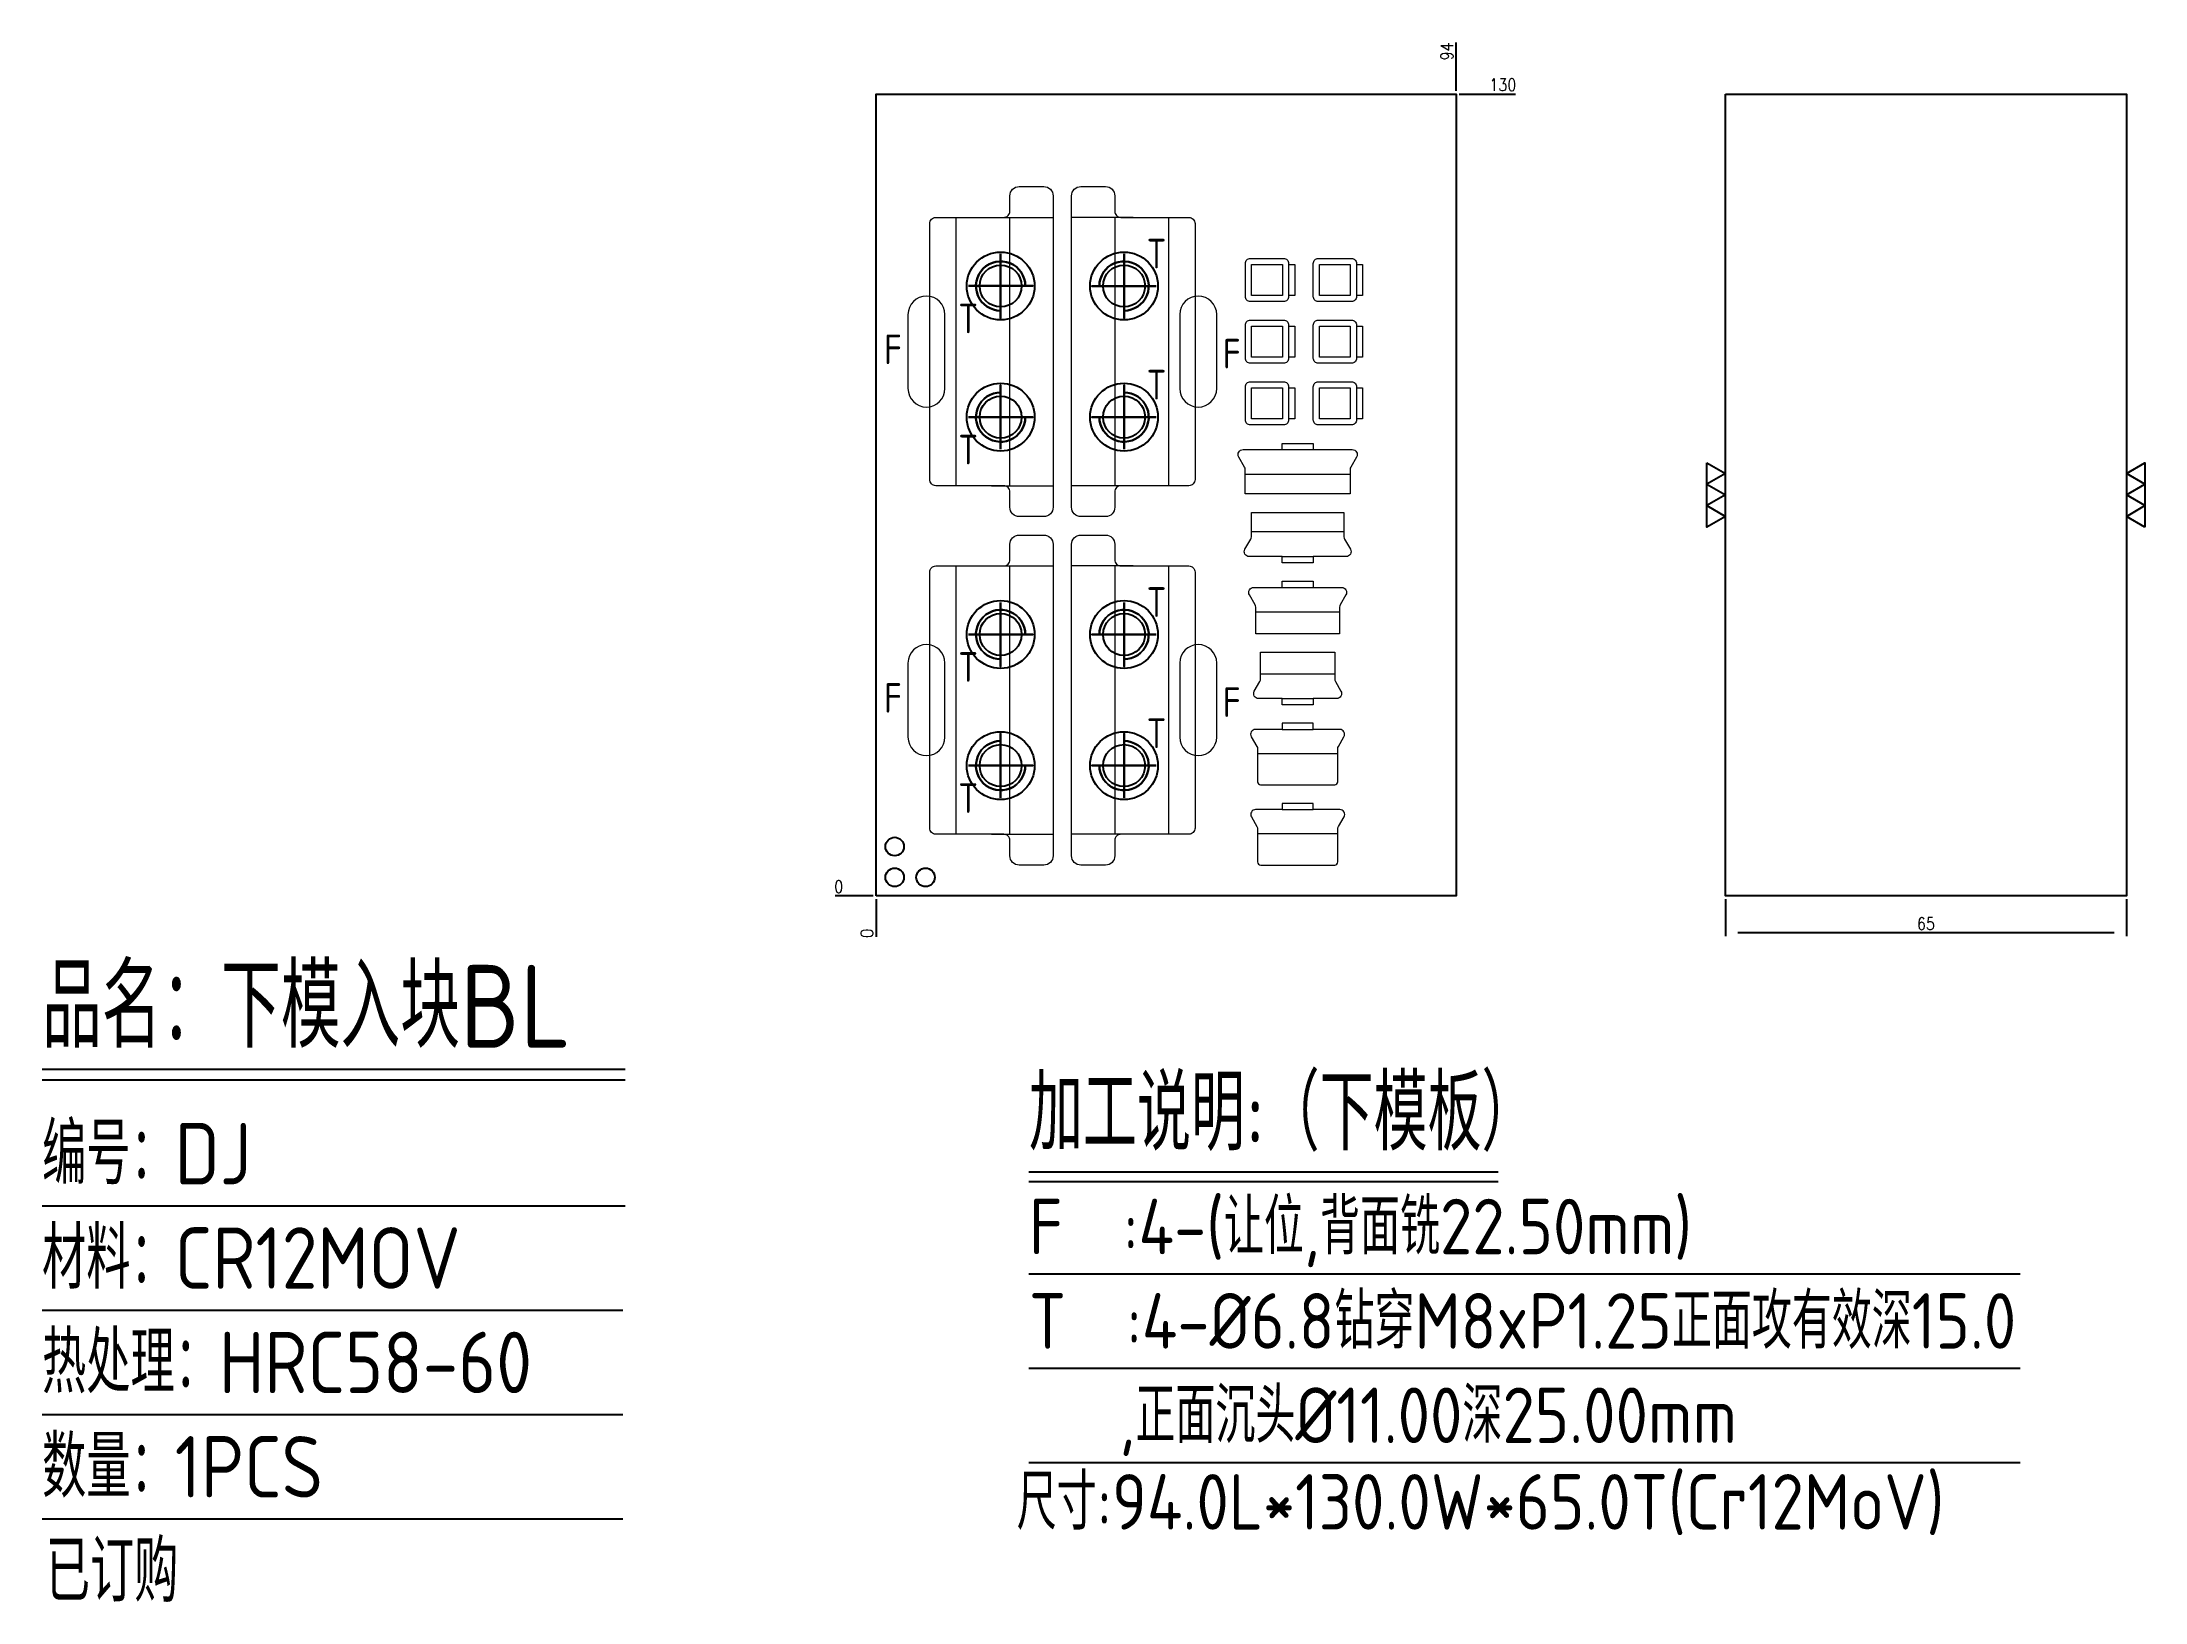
# Model space of a CAD drawing. Header units: millimetres. Extents: x 119469 to 119810, y -1070 to -817.
import ezdxf
from ezdxf.enums import TextEntityAlignment as Align

# ---------------------------------------------------------------- set-up
doc = ezdxf.new("R2010")
doc.units = ezdxf.units.MM
for name, pattern in [('CENTER', [0]), ('DASHED', [0]), ('HIDDEN', [0])]:
    doc.linetypes.add(name, pattern=pattern)
for name, color, linetype in [('DIE_P', 2, 'Continuous'), ('DIM', 4, 'Continuous'), ('LB_P', 2, 'Continuous'), ('PRESS', 3, 'Continuous'), ('TEXT', 4, 'Continuous')]:
    doc.layers.add(name, color=color, linetype=linetype)
doc.styles.add('gbenor', font='gbenor.shx', dxfattribs={"bigfont": 'gbcbig.shx'})
doc.styles.get("Standard").update_dxf_attribs({"font": 'txt.shx', "width": 0.85, "bigfont": 'ctxt.shx'})
doc.dimstyles.new('T-2-WX', dxfattribs={"dimtxt": 2, "dimasz": 2, "dimexe": 0.5, "dimexo": 0.5, "dimgap": 0.5, "dimtad": 1, "dimtxsty": 'Standard', "dimblk": 'OPEN30', "dimcen": 0, "dimazin": 3, "dimtfac": 1, "dimtmove": 0, "dimatfit": 3, "dimldrblk": 'OPEN30', "dimlwd": -1, "dimlwe": -1})

# ---------------------------------------------------------------- blocks, each defined once
blk = doc.blocks.new('*D7579')
at = {"layer": 'Defpoints', "color": 0}
for p in [(119698.2, -825.05), (119703.2, -825.05), (119604.2, -955.05)]:
    blk.add_point(p, dxfattribs=at)
at = {"layer": 'DIM', "color": 0}
blk.add_line((119698.7, -825.05), (119707.83, -825.05), dxfattribs=at)
at = {"layer": 'DIM', "color": 0, "insert": (119705.77, -823.55), "char_height": 2, "attachment_point": 5}
blk.add_mtext('130', dxfattribs=at)
blk = doc.blocks.new('_Open30')
blk = doc.blocks.new('*D7580')
at = {"layer": 'Defpoints', "color": 0}
for p in [(119599.2, -955.05), (119604.2, -955.05), (119604.2, -955.05)]:
    blk.add_point(p, dxfattribs=at)
at = {"layer": 'DIM', "color": 0}
blk.add_line((119603.7, -955.05), (119597.57, -955.05), dxfattribs=at)
at = {"layer": 'DIM', "color": 0, "insert": (119598.14, -953.55), "char_height": 2, "attachment_point": 5}
blk.add_mtext('0', dxfattribs=at)
blk = doc.blocks.new('*D7581')
at = {"layer": 'Defpoints', "color": 0}
for p in [(119604.2, -955.05), (119604.2, -955.05), (119604.2, -960.05)]:
    blk.add_point(p, dxfattribs=at)
at = {"layer": 'DIM', "color": 0}
blk.add_line((119604.2, -955.55), (119604.2, -961.68), dxfattribs=at)
at = {"layer": 'DIM', "color": 0, "insert": (119602.7, -961.11), "char_height": 2, "attachment_point": 5, "rotation": 90}
blk.add_mtext('0', dxfattribs=at)
blk = doc.blocks.new('*D7582')
at = {"layer": 'Defpoints', "color": 0}
for p in [(119698.2, -820.05), (119698.2, -825.05), (119604.2, -955.05)]:
    blk.add_point(p, dxfattribs=at)
at = {"layer": 'DIM', "color": 0}
blk.add_line((119698.2, -824.55), (119698.2, -816.71), dxfattribs=at)
at = {"layer": 'DIM', "color": 0, "insert": (119696.7, -818.13), "char_height": 2, "attachment_point": 5, "rotation": 90}
blk.add_mtext('94', dxfattribs=at)
blk = doc.blocks.new('*D7583')
at = {"layer": 'Defpoints', "color": 0}
for p in [(119741.84, -955.05), (119806.84, -955.05), (119741.84, -961.05)]:
    blk.add_point(p, dxfattribs=at)
at = {"layer": 'DIM', "color": 0}
for p, q in [((119741.84, -955.55), (119741.84, -961.55)), ((119806.84, -955.55), (119806.84, -961.55)), ((119804.84, -961.05), (119743.84, -961.05))]:
    blk.add_line(p, q, dxfattribs=at)
at = {"layer": 'DIM', "color": 0, "insert": (119774.34, -959.55), "char_height": 2, "attachment_point": 5}
blk.add_mtext('65', dxfattribs=at)

msp = doc.modelspace()

# ---------------------------------------------------------------- linework, layer by layer
at = {"layer": 'DIE_P', "linetype": 'Continuous', "lineweight": 15}
for p, q in [((119622.878, -845.045), (119632.878, -845.045)), ((119645.878, -845.045), (119635.878, -845.045)), ((119622.878, -888.545), (119632.878, -888.545)), ((119645.878, -888.545), (119635.878, -888.545)), ((119622.878, -901.545), (119632.878, -901.545)), ((119645.878, -901.545), (119635.878, -901.545)), ((119622.878, -945.045), (119632.878, -945.045)), ((119645.878, -945.045), (119635.878, -945.045))]:
    msp.add_line(p, q, dxfattribs=at)
at = {"layer": 'DIE_P', "color": 1, "linetype": 'Continuous', "lineweight": 15}
for points in [[(119632.878, -841.545), (119632.878, -892.045, -0.4142136), (119631.378, -893.545), (119627.378, -893.545, -0.4142136), (119625.878, -892.045), (119625.878, -889.545, 0.4142136), (119624.878, -888.545), (119613.878, -888.545, -0.4142136), (119612.878, -887.545), (119612.878, -846.045, -0.4142136), (119613.878, -845.045), (119624.878, -845.045, 0.4142136), (119625.878, -844.045), (119625.878, -841.545, -0.4142136), (119627.378, -840.045), (119631.378, -840.045, -0.4142136)], [(119635.878, -892.045), (119635.878, -841.545, -0.4142136), (119637.378, -840.045), (119641.378, -840.045, -0.4142136), (119642.878, -841.545), (119642.878, -844.045, 0.4142136), (119643.878, -845.045), (119654.878, -845.045, -0.4142136), (119655.878, -846.045), (119655.878, -887.545, -0.4142136), (119654.878, -888.545), (119643.878, -888.545, 0.4142136), (119642.878, -889.545), (119642.878, -892.045, -0.4142136), (119641.378, -893.545), (119637.378, -893.545, -0.4142136)], [(119632.878, -898.045), (119632.878, -948.545, -0.4142136), (119631.378, -950.045), (119627.378, -950.045, -0.4142136), (119625.878, -948.545), (119625.878, -946.045, 0.4142136), (119624.878, -945.045), (119613.878, -945.045, -0.4142136), (119612.878, -944.045), (119612.878, -902.545, -0.4142136), (119613.878, -901.545), (119624.878, -901.545, 0.4142136), (119625.878, -900.545), (119625.878, -898.045, -0.4142136), (119627.378, -896.545), (119631.378, -896.545, -0.4142136)], [(119635.878, -948.545), (119635.878, -898.045, -0.4142136), (119637.378, -896.545), (119641.378, -896.545, -0.4142136), (119642.878, -898.045), (119642.878, -900.545, 0.4142136), (119643.878, -901.545), (119654.878, -901.545, -0.4142136), (119655.878, -902.545), (119655.878, -944.045, -0.4142136), (119654.878, -945.045), (119643.878, -945.045, 0.4142136), (119642.878, -946.045), (119642.878, -948.545, -0.4142136), (119641.378, -950.045), (119637.378, -950.045, -0.4142136)]]:
    msp.add_lwpolyline(points, format="xyb", close=True, dxfattribs=at)
at = {"layer": 'DIE_P', "linetype": 'Continuous', "lineweight": 15}
for points in [[(119617.178, -888.545), (119617.178, -845.045)], [(119625.878, -888.545), (119625.878, -845.045)], [(119642.878, -845.045), (119642.878, -888.545)], [(119651.578, -845.045), (119651.578, -888.545)], [(119617.178, -945.045), (119617.178, -901.545)], [(119625.878, -945.045), (119625.878, -901.545)], [(119642.878, -901.545), (119642.878, -945.045)], [(119651.578, -901.545), (119651.578, -945.045)]]:
    msp.add_lwpolyline(points, dxfattribs=at)
at = {"layer": 'DIE_P', "color": 4, "linetype": 'CENTER', "ltscale": 0.007}
for points in [[(119624.378, -850.965), (119624.378, -861.365)], [(119644.378, -850.967), (119644.378, -861.367)], [(119619.178, -856.165), (119629.578, -856.165)], [(119649.578, -856.167), (119639.178, -856.167)], [(119624.378, -882.624), (119624.378, -872.224)], [(119644.378, -882.625), (119644.378, -872.225)], [(119619.178, -877.424), (119629.578, -877.424)], [(119649.578, -877.425), (119639.178, -877.425)], [(119624.378, -907.465), (119624.378, -917.865)], [(119644.378, -907.467), (119644.378, -917.867)], [(119619.178, -912.665), (119629.578, -912.665)], [(119649.578, -912.667), (119639.178, -912.667)], [(119624.378, -939.124), (119624.378, -928.724)], [(119644.378, -939.125), (119644.378, -928.725)], [(119619.178, -933.924), (119629.578, -933.924)], [(119649.578, -933.925), (119639.178, -933.925)]]:
    msp.add_lwpolyline(points, close=True, dxfattribs=at)
at = {"layer": 'DIE_P'}
for points in [[(119628.378, -856.165, 2.4142136), (119624.378, -860.165, -2.4142136)], [(119640.378, -856.167, -2.4142136), (119644.378, -860.167, 2.4142136)], [(119628.378, -877.424, -2.4142136), (119624.378, -873.424, 2.4142136)], [(119640.378, -877.425, 2.4142136), (119644.378, -873.425, -2.4142136)], [(119628.378, -912.665, 2.4142136), (119624.378, -916.665, -2.4142136)], [(119640.378, -912.667, -2.4142136), (119644.378, -916.667, 2.4142136)], [(119628.378, -933.924, -2.4142136), (119624.378, -929.924, 2.4142136)], [(119640.378, -933.925, 2.4142136), (119644.378, -929.925, -2.4142136)]]:
    msp.add_lwpolyline(points, format="xyb", close=True, dxfattribs=at)
at = {"layer": 'DIE_P', "color": 52, "linetype": 'DASHED', "lineweight": 15, "ltscale": 0.5}
for points in [[(119615.358, -860.795, 1), (119609.358, -860.795), (119609.358, -872.795, 1), (119615.358, -872.795)], [(119653.398, -872.795, 1), (119659.398, -872.795), (119659.398, -860.795, 1), (119653.398, -860.795)], [(119615.358, -917.295, 1), (119609.358, -917.295), (119609.358, -929.295, 1), (119615.358, -929.295)], [(119653.398, -929.295, 1), (119659.398, -929.295), (119659.398, -917.295, 1), (119653.398, -917.295)]]:
    msp.add_lwpolyline(points, format="xyb", close=True, dxfattribs=at)
at = {"layer": 'DIE_P'}
for centre, radius in [((119624.378, -856.165), 5.5), ((119644.378, -856.167), 5.5), ((119624.378, -856.165), 3.4), ((119624.378, -856.165), 3.4), ((119644.378, -856.167), 3.4), ((119644.378, -856.167), 3.4), ((119624.378, -877.424), 5.5), ((119644.378, -877.425), 5.5), ((119624.378, -877.424), 3.4), ((119624.378, -877.424), 3.4), ((119644.378, -877.425), 3.4), ((119644.378, -877.425), 3.4), ((119624.378, -912.665), 5.5), ((119624.378, -912.665), 3.4), ((119624.378, -912.665), 3.4), ((119644.378, -912.667), 5.5), ((119644.378, -912.667), 3.4), ((119644.378, -912.667), 3.4), ((119624.378, -933.924), 5.5), ((119644.378, -933.925), 5.5), ((119624.378, -933.924), 3.4), ((119624.378, -933.924), 3.4), ((119644.378, -933.925), 3.4), ((119644.378, -933.925), 3.4)]:
    msp.add_circle(centre, radius, dxfattribs=at)
at = {"layer": 'DIM', "color": 4, "linetype": 'Continuous', "lineweight": 25}
for p, q in [((119469.016, -983.142), (119563.543, -983.142)), ((119469.016, -984.884), (119563.543, -984.884)), ((119469.016, -1005.292), (119563.543, -1005.292)), ((119469.016, -1022.215), (119563.132, -1022.215)), ((119469.016, -1039.139), (119563.132, -1039.139)), ((119469.016, -1056.062), (119563.132, -1056.062))]:
    msp.add_line(p, q, dxfattribs=at)
at = {"layer": 'LB_P', "linetype": 'Continuous', "lineweight": 15}
for p, q in [((119670.015, -882.695), (119675.015, -882.695)), ((119670.015, -900.045), (119675.015, -900.045)), ((119670.015, -905.045), (119675.015, -905.045)), ((119670.015, -923.045), (119675.015, -923.045)), ((119670.015, -928.045), (119675.015, -928.045)), ((119670.027, -941.045), (119675.027, -941.045))]:
    msp.add_line(p, q, dxfattribs=at)
at = {"layer": 'LB_P', "color": 1, "lineweight": 15}
for points in [[(119671.052, -857.695), (119671.052, -857.895, -0.4142136), (119670.252, -858.695), (119664.852, -858.695, -0.4142136), (119664.052, -857.895), (119664.052, -852.495, -0.4142136), (119664.852, -851.695), (119670.252, -851.695, -0.4142136), (119671.052, -852.495), (119671.052, -852.695), (119672.052, -852.695), (119672.052, -857.695)], [(119682.052, -857.695), (119682.052, -857.895, -0.4142136), (119681.252, -858.695), (119675.852, -858.695, -0.4142136), (119675.052, -857.895), (119675.052, -852.495, -0.4142136), (119675.852, -851.695), (119681.252, -851.695, -0.4142136), (119682.052, -852.495), (119682.052, -852.695), (119683.052, -852.695), (119683.052, -857.695)], [(119671.052, -867.695), (119671.052, -867.895, -0.4142136), (119670.252, -868.695), (119664.852, -868.695, -0.4142136), (119664.052, -867.895), (119664.052, -862.495, -0.4142136), (119664.852, -861.695), (119670.252, -861.695, -0.4142136), (119671.052, -862.495), (119671.052, -862.695), (119672.052, -862.695), (119672.052, -867.695)], [(119682.052, -867.695), (119682.052, -867.895, -0.4142136), (119681.252, -868.695), (119675.852, -868.695, -0.4142136), (119675.052, -867.895), (119675.052, -862.495, -0.4142136), (119675.852, -861.695), (119681.252, -861.695, -0.4142136), (119682.052, -862.495), (119682.052, -862.695), (119683.052, -862.695), (119683.052, -867.695)], [(119671.052, -877.695), (119671.052, -877.895, -0.4142136), (119670.252, -878.695), (119664.852, -878.695, -0.4142136), (119664.052, -877.895), (119664.052, -872.495, -0.4142136), (119664.852, -871.695), (119670.252, -871.695, -0.4142136), (119671.052, -872.495), (119671.052, -872.695), (119672.052, -872.695), (119672.052, -877.695)], [(119682.052, -877.695), (119682.052, -877.895, -0.4142136), (119681.252, -878.695), (119675.852, -878.695, -0.4142136), (119675.052, -877.895), (119675.052, -872.495, -0.4142136), (119675.852, -871.695), (119681.252, -871.695, -0.4142136), (119682.052, -872.495), (119682.052, -872.695), (119683.052, -872.695), (119683.052, -877.695)]]:
    msp.add_lwpolyline(points, format="xyb", close=True, dxfattribs=at)
at = {"layer": 'LB_P', "lineweight": 15}
for points in [[(119670.052, -852.695), (119670.052, -857.695), (119665.052, -857.695), (119665.052, -852.695)], [(119681.052, -852.695), (119681.052, -857.695), (119676.052, -857.695), (119676.052, -852.695)], [(119670.052, -862.695), (119670.052, -867.695), (119665.052, -867.695), (119665.052, -862.695)], [(119681.052, -862.695), (119681.052, -867.695), (119676.052, -867.695), (119676.052, -862.695)], [(119670.052, -872.695), (119670.052, -877.695), (119665.052, -877.695), (119665.052, -872.695)], [(119681.052, -872.695), (119681.052, -877.695), (119676.052, -877.695), (119676.052, -872.695)]]:
    msp.add_lwpolyline(points, close=True, dxfattribs=at)
for points in [[(119671.052, -852.695), (119671.052, -857.695)], [(119682.052, -852.695), (119682.052, -857.695)], [(119671.052, -862.695), (119671.052, -867.695)], [(119682.052, -862.695), (119682.052, -867.695)], [(119671.052, -872.695), (119671.052, -877.695)], [(119682.052, -872.695), (119682.052, -877.695)]]:
    msp.add_lwpolyline(points, dxfattribs=at)
at = {"layer": 'LB_P', "color": 1, "linetype": 'Continuous', "lineweight": 15}
for points in [[(119675.015, -882.695), (119681.362, -882.695, -0.5773503), (119682.055, -883.895), (119681.123, -885.51, 0.1316525), (119681.015, -885.91), (119681.015, -889.87), (119664.015, -889.87), (119664.015, -885.91, 0.1316525), (119663.908, -885.51), (119662.976, -883.895, -0.5773503), (119663.669, -882.695), (119670.015, -882.695), (119670.015, -881.695), (119675.015, -881.695)], [(119670.015, -900.045), (119664.669, -900.045, -0.5773503), (119663.976, -898.845), (119664.908, -897.231, 0.1316525), (119665.015, -896.831), (119665.015, -892.87), (119680.015, -892.87), (119680.015, -896.831, 0.1316525), (119680.123, -897.231), (119681.055, -898.845, -0.5773503), (119680.362, -900.045), (119675.015, -900.045), (119675.015, -901.045), (119670.015, -901.045)], [(119675.015, -905.045), (119679.645, -905.045, -0.5773503), (119680.337, -906.245), (119679.423, -907.83, 0.1316525), (119679.315, -908.23), (119679.315, -912.545), (119665.715, -912.545), (119665.715, -908.23, 0.1316525), (119665.608, -907.83), (119664.694, -906.245, -0.5773503), (119665.386, -905.045), (119670.015, -905.045), (119670.015, -904.045), (119675.015, -904.045)], [(119670.015, -923.045), (119666.186, -923.045, -0.5773503), (119665.494, -921.845), (119666.408, -920.261, 0.1316525), (119666.515, -919.861), (119666.515, -915.545), (119678.515, -915.545), (119678.515, -919.861, 0.1316525), (119678.623, -920.261), (119679.537, -921.845, -0.5773503), (119678.845, -923.045), (119675.015, -923.045), (119675.015, -924.045), (119670.015, -924.045)], [(119670.015, -928.045), (119665.698, -928.045, 0.5773503), (119665.005, -929.245), (119665.908, -930.81, -0.1316525), (119666.015, -931.21), (119666.015, -936.545, 0.4142136), (119666.515, -937.045), (119678.515, -937.045, 0.4142136), (119679.015, -936.545), (119679.015, -931.21, -0.1316525), (119679.123, -930.81), (119680.026, -929.245, 0.5773503), (119679.333, -928.045), (119675.015, -928.045), (119675.015, -927.045), (119670.015, -927.045)], [(119670.027, -941.045), (119665.709, -941.045, 0.5773503), (119665.016, -942.245), (119665.92, -943.81, -0.1316525), (119666.027, -944.21), (119666.027, -949.545, 0.4142136), (119666.527, -950.045), (119678.527, -950.045, 0.4142136), (119679.027, -949.545), (119679.027, -944.21, -0.1316525), (119679.134, -943.81), (119680.037, -942.245, 0.5773503), (119679.344, -941.045), (119675.027, -941.045), (119675.027, -940.045), (119670.027, -940.045)]]:
    msp.add_lwpolyline(points, format="xyb", close=True, dxfattribs=at)
at = {"layer": 'LB_P', "linetype": 'Continuous', "lineweight": 15}
for points in [[(119664.015, -886.695), (119681.015, -886.695)], [(119680.015, -896.045), (119665.015, -896.045)], [(119665.715, -909.015), (119679.315, -909.015)], [(119678.515, -919.075), (119666.515, -919.075)], [(119679.015, -931.995), (119666.015, -931.995)], [(119679.027, -944.995), (119666.027, -944.995)]]:
    msp.add_lwpolyline(points, dxfattribs=at)
at = {"layer": 'PRESS', "color": 8, "linetype": 'HIDDEN'}
msp.add_lwpolyline([(119604.205, -955.045), (119604.205, -825.045), (119698.205, -825.045), (119698.205, -955.045)], close=True, dxfattribs=at)
at = {"layer": 'PRESS', "color": 2}
msp.add_lwpolyline([(119741.839, -825.045), (119806.839, -825.045), (119806.839, -955.045), (119741.839, -955.045)], close=True, dxfattribs=at)
at = {"layer": 'PRESS', "color": 4}
for points in [[(119738.839, -884.849), (119741.839, -886.581), (119738.839, -888.313), (119741.839, -890.045), (119738.839, -891.778), (119741.839, -893.51), (119738.839, -895.242), (119738.839, -884.849)], [(119809.839, -895.242), (119806.839, -893.51), (119809.839, -891.778), (119806.839, -890.045), (119809.839, -888.313), (119806.839, -886.581), (119809.839, -884.849), (119809.839, -895.242)]]:
    msp.add_lwpolyline(points, close=True, dxfattribs=at)
at = {"layer": 'TEXT', "color": 3}
for p, q in [((119628.966, -999.785), (119704.999, -999.785)), ((119628.966, -1001.36), (119704.999, -1001.36))]:
    msp.add_line(p, q, dxfattribs=at)
at = {"layer": 'TEXT', "color": 3, "linetype": 'Continuous'}
for p, q in [((119628.966, -1016.3), (119789.596, -1016.3)), ((119628.966, -1031.6), (119789.596, -1031.6)), ((119628.966, -1046.9), (119789.596, -1046.9))]:
    msp.add_line(p, q, dxfattribs=at)
at = {"layer": 'TEXT', "color": 4}
for centre in [(119607.205, -947.045), (119607.205, -952.045), (119612.205, -952.045)]:
    msp.add_circle(centre, 1.5, dxfattribs=at)

# ---------------------------------------------------------------- texts
at = {"layer": 'DIM', "color": 3, "linetype": 'Continuous', "lineweight": 25, "style": 'gbenor'}
for s, height, p in [('品名：下模入块BL', 13.4393, (119469.016, -979.658)), ('编号：DJ', 9.955, (119469.016, -1001.808)), ('材料：CR12MOV', 9.955, (119469.016, -1018.731)), ('热处理：HRC58-60', 9.955, (119469.016, -1035.655)), ('数量：1PCS', 9.955, (119469.016, -1052.578)), ('已订购', 9.955, (119469.621, -1069.502))]:
    msp.add_text(s, height=height, dxfattribs=at).set_placement(p)
at = {"layer": 'TEXT', "color": 4, "style": 'gbenor'}
for s, p in [('T', (119649.639, -850.906)), ('T', (119619.117, -861.426)), ('F', (119606.922, -866.452)), ('F', (119661.834, -867.139)), ('T', (119649.639, -872.165)), ('T', (119619.117, -882.685)), ('T', (119649.639, -907.406)), ('T', (119619.117, -917.926)), ('F', (119606.922, -922.952)), ('F', (119661.834, -923.639)), ('T', (119649.639, -928.665)), ('T', (119619.117, -939.185))]:
    msp.add_text(s, height=4.8, dxfattribs=at).set_placement(p, align=Align.MIDDLE_CENTER)
for s, height, p in [('加工说明:（下模板）', 12.15, (119628.966, -996.32)), ('F  :4-(让位,背面铣22.50mm)', 9, (119628.966, -1013.15)), ('T  :4-%%C6.8钻穿M8xP1.25正面攻有效深15.0', 9, (119628.966, -1028.45)), ('   ,正面沉头%%C11.00深25.00mm', 9, (119628.966, -1043.75)), ('尺寸:94.0L*130.0W*65.0T(Cr12MoV)', 9, (119626.985, -1057.786))]:
    msp.add_text(s, height=height, dxfattribs=at).set_placement(p)

# ---------------------------------------------------------------- dimensions: what is measured, and where the dimension line sits
at = {"layer": 'DIM', "color": 4}
for feature_location, offset, dtype, origin, picture, middle in [((119698.205, -825.045), (0, 5), 1, (119604.205, -955.045), '*D7582', (119696.705, -818.129)), ((119698.205, -825.045), (5, 0), 0, (119604.205, -955.045), '*D7579', (119705.769, -823.545)), ((119604.204966667, -955.045463449), (-5, 0), 0, (119604.204966667, -955.045463449), '*D7580', (119598.138300001, -953.545463449)), ((119604.204966667, -955.045463449), (0, -5), 1, (119604.204966667, -955.045463449), '*D7581', (119602.704966667, -961.112130115))]:
    dim = msp.add_ordinate_dim(feature_location=feature_location, offset=offset, dtype=dtype, origin=origin, dimstyle='T-2-WX', dxfattribs=at)
    dim.commit()
    dim.dimension.update_dxf_attribs({"geometry": picture, "text_midpoint": middle})
dim = msp.add_linear_dim(base=(119741.839, -961.045), p1=(119806.839, -955.045), p2=(119741.839, -955.045), dimstyle='T-2-WX', dxfattribs=at)
dim.commit()
dim.dimension.update_dxf_attribs({"geometry": '*D7583', "text_midpoint": (119774.339, -959.545)})

doc.saveas('drawing.dxf')
